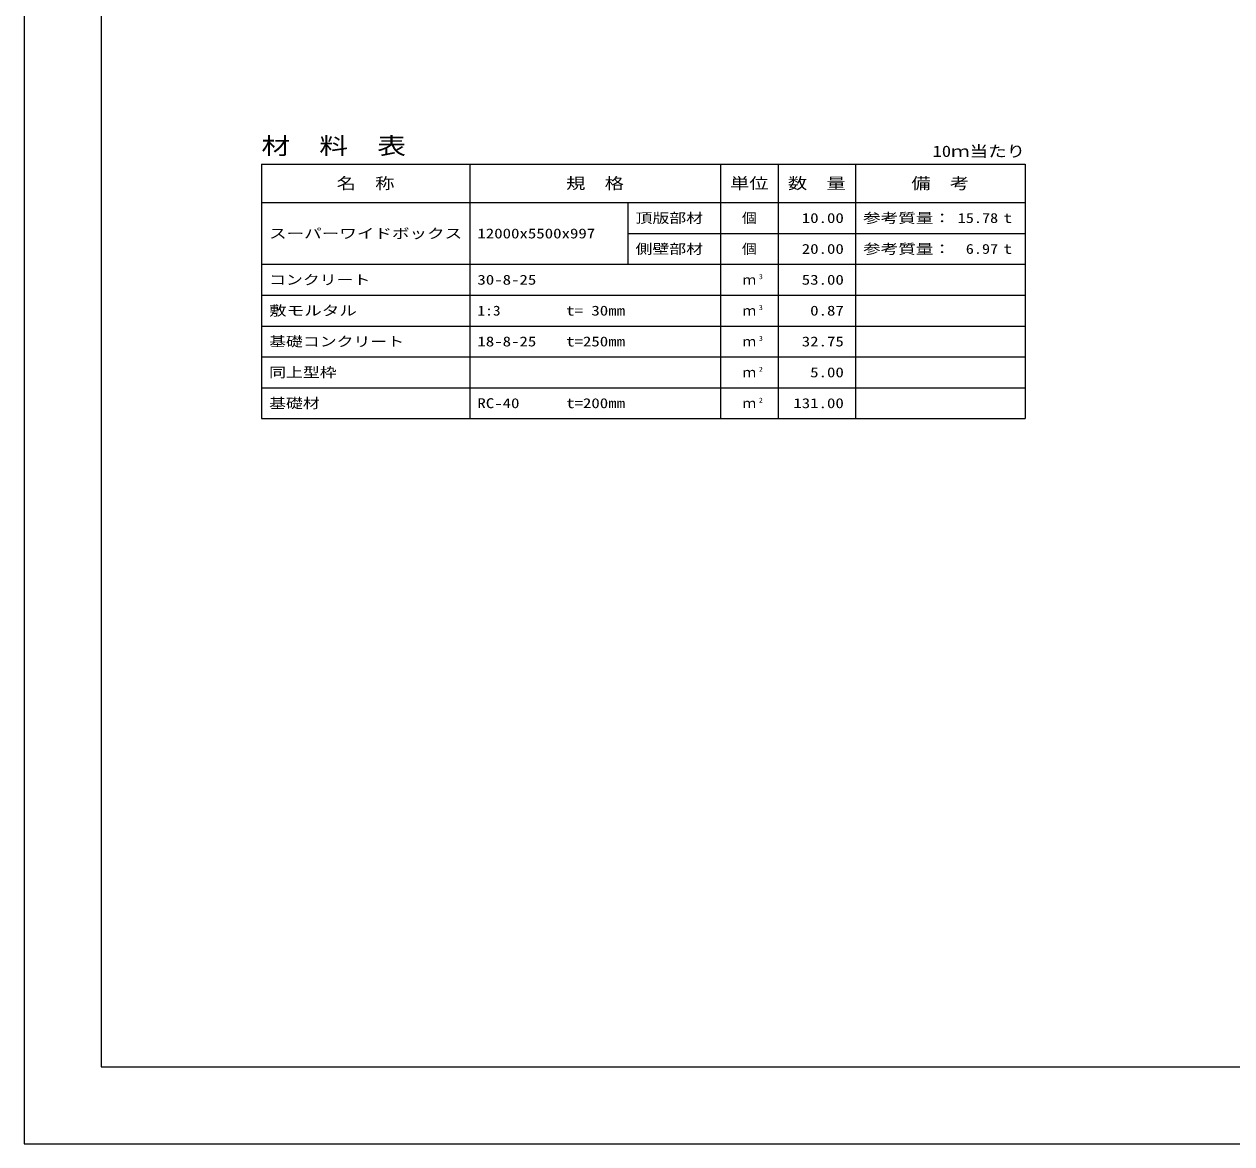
# Model space of a CAD drawing. Units: millimetres at full size; details may follow other scales. Extents: x 0 to 84100, y 0 to 59400.
# Drawn here: x 0 to 31309, y 0 to 29026 of the extents above; entities that cross this region are included whole.
import ezdxf
from ezdxf.enums import TextEntityAlignment as Align

# ---------------------------------------------------------------- set-up
doc = ezdxf.new("R2010")
doc.units = ezdxf.units.MM
doc.layers.add('D-MTR', color=7, linetype='Continuous')
doc.layers.add('D-MTR-TXT', color=7, linetype='Continuous')
for name, color, linetype, lineweight in [('D-MTR-FRAM', 7, 'Continuous', 25), ('D-MTR-LINE', 7, 'Continuous', 25), ('D-TTL', 2, 'Continuous', 25)]:
    doc.layers.add(name, color=color, linetype=linetype, lineweight=lineweight)
doc.styles.add('ＭＳ ゴシック', font='')
doc.styles.get('ＭＳ ゴシック').set_extended_font_data('MS Gothic')

msp = doc.modelspace()

# ---------------------------------------------------------------- linework, layer by layer
at = {"layer": 'D-MTR-FRAM'}
for p, q in [((6150, 25400), (25950, 25400)), ((6150, 25400), (6150, 18800)), ((25950, 25400), (25950, 18800)), ((6150, 18800), (25950, 18800))]:
    msp.add_line(p, q, dxfattribs=at)
at = {"layer": 'D-MTR-LINE'}
for p, q in [((11550, 25400), (11550, 18800)), ((18050, 25400), (18050, 18800)), ((19550, 25400), (19550, 18800)), ((21550, 25400), (21550, 18800)), ((6150, 24400), (25950, 24400)), ((15650, 24400), (15650, 22800)), ((15650, 23600), (25950, 23600)), ((6150, 22800), (25950, 22800)), ((6150, 22000), (25950, 22000)), ((6150, 21200), (25950, 21200)), ((6150, 20400), (25950, 20400)), ((6150, 19600), (25950, 19600))]:
    msp.add_line(p, q, dxfattribs=at)
at = {"layer": 'D-TTL'}
for points in [[(0, 0), (84100, 0), (84100, 59400), (0, 59400)], [(2000, 2000), (82100, 2000), (82100, 57400), (2000, 57400)]]:
    msp.add_lwpolyline(points, close=True, dxfattribs=at)

# ---------------------------------------------------------------- texts
at = {"layer": 'D-MTR', "style": 'ＭＳ ゴシック', "width": 1.25}
msp.add_text('材\u3000料\u3000表', height=439.9, dxfattribs=at).set_placement((6150, 25520), align=Align.BOTTOM_LEFT)
at = {"layer": 'D-MTR', "style": 'ＭＳ ゴシック', "width": 1.2}
msp.add_text('10ｍ当たり', height=293.3, dxfattribs=at).set_placement((25950, 25496.667), align=Align.BOTTOM_RIGHT)
at = {"layer": 'D-MTR-TXT', "style": 'ＭＳ ゴシック'}
for s, height, width, p in [('名\u3000称', 293.3, 1.25, (8850, 24900)), ('規\u3000格', 293.3, 1.25, (14800, 24900)), ('単位', 293.3, 1.25, (18800, 24900)), ('数\u3000量', 293.3, 1.25, (20550, 24900)), ('備\u3000考', 293.3, 1.25, (23750, 24900)), ('個', 256.6, 1.1, (18800, 24000)), ('個', 256.6, 1.1, (18800, 23200))]:
    msp.add_text(s, height=height, dxfattribs=dict(at, width=width)).set_placement(p, align=Align.MIDDLE_CENTER)
for s, width, p in [('頂版部材', 1.25, (15850, 24000)), ('参考質量：      t', 1.3, (21750, 24000)), ('スーパーワイドボックス', 1.3, (6350, 23600)), ('12000x5500x997', 1.25, (11750, 23600)), ('側壁部材', 1.25, (15850, 23200)), ('参考質量：      t', 1.3, (21750, 23200)), ('コンクリート', 1.25, (6350, 22400)), ('30-8-25', 1.25, (11750, 22400)), ('敷モルタル', 1.3, (6350, 21600)), ('1:3', 1.15, (11750, 21600)), ('t= 30mm', 1.25, (14050, 21600)), ('基礎コンクリート', 1.25, (6350, 20800)), ('18-8-25', 1.25, (11750, 20800)), ('t=250mm', 1.25, (14050, 20800)), ('同上型枠', 1.25, (6350, 20000)), ('基礎材', 1.25, (6350, 19200)), ('RC-40', 1.25, (11750, 19200)), ('t=200mm', 1.25, (14050, 19200))]:
    msp.add_text(s, height=256.6, dxfattribs=dict(at, width=width)).set_placement(p, align=Align.MIDDLE_LEFT)
for s, width, p in [('10.00', 1.25, (21250, 24000)), ('15.78', 1.2, (25250, 24000)), ('20.00', 1.25, (21250, 23200)), ('6.97', 1.2, (25250, 23200)), ('53.00', 1.25, (21250, 22400)), ('0.87', 1.25, (21250, 21600)), ('32.75', 1.25, (21250, 20800)), ('5.00', 1.25, (21250, 20000)), ('131.00', 1.25, (21250, 19200))]:
    msp.add_text(s, height=256.6, dxfattribs=dict(at, width=width)).set_placement(p, align=Align.MIDDLE_RIGHT)
for p in [(18800, 22400), (18800, 21600), (18800, 20800), (18800, 20000), (18800, 19200)]:
    msp.add_text('ｍ', height=256.6, dxfattribs=at).set_placement(p, align=Align.MIDDLE_CENTER)
at = {"layer": 'D-MTR-TXT', "style": 'ＭＳ ゴシック', "width": 1.15}
for s, p in [('3', (19050, 22376.667)), ('3', (19050, 21576.667)), ('3', (19050, 20776.667)), ('2', (19050, 19976.667)), ('2', (19050, 19176.667))]:
    msp.add_text(s, height=128.3, dxfattribs=at).set_placement(p, align=Align.BOTTOM_LEFT)

doc.saveas('drawing.dxf')
